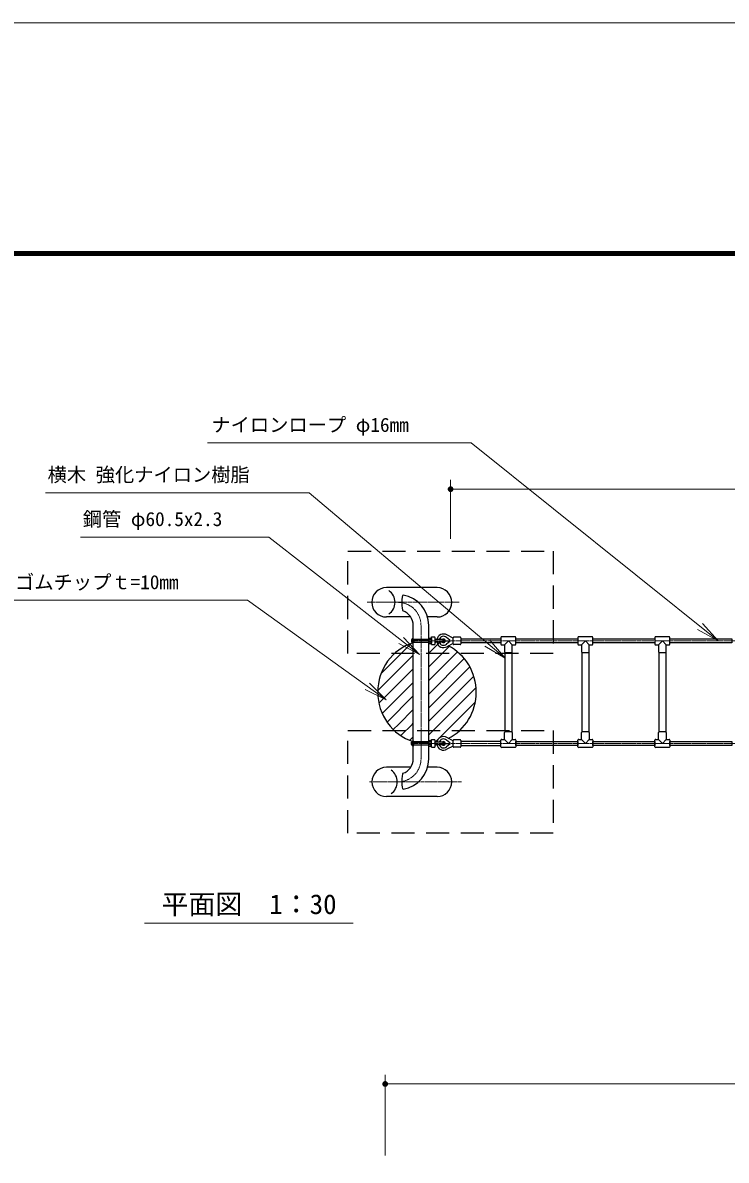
# Model space of a CAD drawing. Units: millimetres at full size, sheet at 1:30; details may follow other scales. Extents: x -600 to 13200, y -450 to 9360.
# Drawn here: x 2604 to 5344, y 4926 to 9360 of the extents above; entities that cross this region are included whole.
import ezdxf
from ezdxf.enums import TextEntityAlignment as Align

# ---------------------------------------------------------------- set-up
doc = ezdxf.new("R2010")
doc.units = ezdxf.units.MM
doc.header["$LTSCALE"] = 30
doc.linetypes.add('USER1', pattern=[0.6, 0.4, -0.05, 0.1, -0.05])
doc.linetypes.add('USER2', pattern=[4.5, 3, -1.5])
for name, color, linetype, lineweight in [('D-BMK\u3000構造物基準線(中心線等)', 2, 'USER1', 13), ('D-STR-DIM\u3000寸法線、寸法値', 7, 'Continuous', 13), ('D-STR-HTXT\u3000旗上げ', 7, 'Continuous', 13), ('D-STR-TXT\u3000文字列', 7, 'Continuous', 13), ('D-STR\u3000構造物外形線', 1, 'Continuous', 25), ('V-nasSTD', 7, 'Continuous', 13)]:
    doc.layers.add(name, color=color, linetype=linetype, lineweight=lineweight)
doc.styles.add('ＭＳ ゴシック', font='')
doc.styles.get('ＭＳ ゴシック').set_extended_font_data('MS Gothic')

# ---------------------------------------------------------------- blocks, each defined once
blk = doc.blocks.new('filled_dot')
at = {"color": 0, "linetype": 'Continuous', "lineweight": -2, "const_width": 1.25}
blk.add_lwpolyline([(-0.625, 0, 1), (0.625, 0, 1)], format="xyb", close=True, dxfattribs=at)
blk = doc.blocks.new('open_arrow')
at = {"color": 0, "linetype": 'Continuous', "lineweight": -2}
blk.add_lwpolyline([(7.5, 1.25), (0, 0), (7.5, -1.25)], dxfattribs=at)

msp = doc.modelspace()

# ---------------------------------------------------------------- linework, layer by layer
at = {"layer": 'D-BMK\u3000構造物基準線(中心線等)'}
for p, q in [((3945.91, 7101), (4304.22, 7101)), ((4155.16, 6491), (4155.16, 7011)), ((7276.71, 6951), (4122.29, 6951)), ((7276.71, 6551), (4122.29, 6551)), ((3954.75, 6401), (4313.06, 6401))]:
    msp.add_line(p, q, dxfattribs=at)
for centre, start, end in [((4065.16, 7011), 0, 90), ((4065.16, 6491), 270, 0)]:
    msp.add_arc(centre, 90, start, end, dxfattribs=at)
at = {"layer": 'D-STR-DIM\u3000寸法線、寸法値'}
for p, q in [((4270.41, 7349), (4270.41, 7578.03)), ((4270.41, 7542.03), (7120.41, 7542.03)), ((4015.69, 4944.9), (4015.69, 5259.75)), ((4015.69, 5223.75), (7381.13, 5223.75))]:
    msp.add_line(p, q, dxfattribs=at)
at = {"layer": 'D-STR-HTXT\u3000旗上げ'}
for points in [[(5312.44, 6951), (4350.06, 7722.26), (4338.06, 7722.26), (3323.84, 7722.26), (3830.95, 7722.26)], [(4149.23, 6897.31), (3562.85, 7354.99), (3550.85, 7354.99), (2829.2, 7354.99), (3190.03, 7354.99)], [(4019.07, 6720.88), (3478.77, 7109.06), (3466.77, 7109.06), (2209.54, 7109.06), (2838.15, 7109.06)]]:
    msp.add_lwpolyline(points, dxfattribs=at)
at = {"layer": 'D-STR-TXT\u3000文字列'}
msp.add_line((3078.54, 5851.03), (3891.27, 5851.03), dxfattribs=at)
at = {"layer": 'D-STR\u3000構造物外形線', "linetype": 'USER2'}
for p, q in [((3870.41, 7301), (4670.41, 7301)), ((3870.41, 6901), (3870.41, 7301)), ((4670.41, 7301), (4670.41, 6901)), ((4670.41, 6901), (3870.41, 6901)), ((3870.41, 6601), (4670.41, 6601)), ((3870.41, 6201), (3870.41, 6601)), ((4670.41, 6601), (4670.41, 6201)), ((4670.41, 6201), (3870.41, 6201))]:
    msp.add_line(p, q, dxfattribs=at)
at = {"layer": 'D-STR\u3000構造物外形線'}
for p, q in [((4217.69, 7158.15), (4020.69, 7158.15)), ((4115.07, 7043.85), (4020.69, 7043.85)), ((4124.91, 6491), (4124.91, 7011)), ((4217.69, 7043.85), (4180.83, 7043.85)), ((4185.41, 6491), (4185.41, 7011)), ((4123.78, 6961.5), (4123.78, 6940.5)), ((4185.41, 6961.95), (4185.41, 6940.05)), ((4185.41, 6961.95), (4194.56, 6961.95)), ((4185.41, 6529), (4185.41, 6961)), ((4195.41, 6960.48), (4194.56, 6961.95)), ((4195.41, 6966), (4207.41, 6966)), ((4195.41, 6936), (4195.41, 6966)), ((4210.41, 6959), (4210.41, 6963)), ((4267.6, 6953.31), (4254.41, 6964.19)), ((4280.41, 6961), (4256.34, 6973.84)), ((4280.41, 6939), (4280.41, 6963)), ((4283.41, 6966), (4307.41, 6966)), ((4310.41, 6963), (4310.41, 6939)), ((4466.41, 6964), (4466.41, 6938)), ((4521.41, 6967), (4469.41, 6967)), ((4524.41, 6938), (4524.41, 6964)), ((4766.41, 6964), (4766.41, 6938)), ((4821.41, 6967), (4769.41, 6967)), ((4824.41, 6938), (4824.41, 6964)), ((5066.41, 6964), (5066.41, 6938)), ((5121.41, 6967), (5069.41, 6967)), ((5124.41, 6938), (5124.41, 6964)), ((4015.39, 6838.55), (4117.16, 6940.33)), ((4118.53, 6955.44), (4118.53, 6946.56)), ((4118.53, 6952.8), (4123.26, 6952.8)), ((4118.53, 6949.2), (4123.26, 6949.2)), ((4124.91, 6957), (4185.41, 6957)), ((4124.91, 6957), (4127.16, 6956.17)), ((4185.41, 6945), (4124.91, 6945)), ((4127.16, 6956.17), (4185.41, 6956.17)), ((4127.16, 6956.17), (4127.16, 6945.82)), ((4194.56, 6956.47), (4185.41, 6956.47)), ((4194.56, 6945.52), (4185.41, 6945.52)), ((4185.41, 6902.51), (4227.12, 6944.22)), ((4185.41, 6940.05), (4194.56, 6940.05)), ((4185.41, 6849.47), (4265.17, 6929.24)), ((4195.41, 6941.52), (4194.56, 6940.05)), ((4195.41, 6960.48), (4195.41, 6941.52)), ((4195.41, 6936), (4207.41, 6936)), ((4210.41, 6943), (4210.41, 6959)), ((4210.41, 6939), (4210.41, 6943)), ((4249.91, 6951), (4268.69, 6951)), ((4267.6, 6948.68), (4254.41, 6937.81)), ((4280.41, 6941), (4256.34, 6928.15)), ((4307.41, 6936), (4283.41, 6936)), ((4310.41, 6959), (4466.41, 6959)), ((4466.41, 6943), (4310.41, 6943)), ((4469.41, 6935), (4480.41, 6935)), ((4480.41, 6935), (4496.41, 6951)), ((4480.41, 6935), (4480.41, 6908)), ((4496.41, 6951), (4510.41, 6935)), ((4510.41, 6935), (4521.41, 6935)), ((4510.41, 6908), (4510.41, 6935)), ((4769.41, 6935), (4780.41, 6935)), ((4780.41, 6935), (4796.41, 6951)), ((4780.41, 6935), (4780.41, 6908)), ((4796.41, 6951), (4810.41, 6935)), ((4810.41, 6935), (4821.41, 6935)), ((4810.41, 6908), (4810.41, 6935)), ((5069.41, 6935), (5080.41, 6935)), ((5080.41, 6935), (5096.41, 6951)), ((5080.41, 6935), (5080.41, 6908)), ((5096.41, 6951), (5110.41, 6935)), ((5110.41, 6935), (5121.41, 6935)), ((5110.41, 6908), (5110.41, 6935)), ((4015.39, 6785.52), (4124.91, 6895.04)), ((4185.41, 6796.44), (4297.04, 6908.07)), ((4185.41, 6743.41), (4323.6, 6881.6)), ((4482.41, 6596.83), (4482.41, 6905.17)), ((4483.41, 6905), (4507.41, 6905)), ((4508.41, 6905.17), (4508.41, 6596.83)), ((4782.41, 6596.83), (4782.41, 6905.17)), ((4783.41, 6905), (4807.41, 6905)), ((4808.41, 6905.17), (4808.41, 6596.83)), ((5082.41, 6596.83), (5082.41, 6905.17)), ((5083.41, 6905), (5107.41, 6905)), ((5108.41, 6905.17), (5108.41, 6596.83)), ((3999.29, 6822.46), (4015.39, 6838.55)), ((4015.39, 6732.49), (4124.91, 6842.01)), ((4185.41, 6690.37), (4345.03, 6850)), ((3986.7, 6756.83), (4015.39, 6785.52)), ((4015.39, 6679.46), (4124.91, 6788.97)), ((4185.41, 6637.34), (4360.87, 6812.8)), ((4227.52, 6626.42), (4369.6, 6768.5)), ((3991.04, 6708.13), (4015.39, 6732.49)), ((4022.97, 6634), (4124.91, 6735.94)), ((4280.56, 6626.42), (4366.84, 6712.7)), ((4003.96, 6668.03), (4015.39, 6679.46)), ((4068.42, 6626.42), (4124.91, 6682.91)), ((4047.25, 6605.25), (4068.42, 6626.42)), ((4076.67, 6581.64), (4121.46, 6626.42)), ((4121.46, 6626.42), (4124.91, 6629.87)), ((4185.41, 6584.31), (4227.52, 6626.42)), ((4207.71, 6553.58), (4280.56, 6626.42)), ((4111.75, 6563.69), (4124.91, 6576.84)), ((4185.41, 6540.05), (4185.41, 6561.95)), ((4185.41, 6561.95), (4194.56, 6561.95)), ((4195.41, 6560.48), (4194.56, 6561.95)), ((4195.41, 6566), (4207.41, 6566)), ((4195.41, 6536), (4195.41, 6566)), ((4210.41, 6559), (4210.41, 6563)), ((4267.6, 6553.31), (4254.41, 6564.19)), ((4280.41, 6561), (4256.34, 6573.84)), ((4280.41, 6539), (4280.41, 6563)), ((4283.41, 6566), (4307.41, 6566)), ((4310.41, 6563), (4310.41, 6539)), ((4466.41, 6538), (4466.41, 6564)), ((4469.41, 6567), (4480.41, 6567)), ((4480.41, 6567), (4480.41, 6594)), ((4480.41, 6567), (4496.41, 6551)), ((4483.41, 6597), (4507.41, 6597)), ((4496.41, 6551), (4510.41, 6567)), ((4510.41, 6594), (4510.41, 6567)), ((4510.41, 6567), (4521.41, 6567)), ((4524.41, 6564), (4524.41, 6538)), ((4766.41, 6538), (4766.41, 6564)), ((4769.41, 6567), (4780.41, 6567)), ((4780.41, 6567), (4780.41, 6594)), ((4780.41, 6567), (4796.41, 6551)), ((4783.41, 6597), (4807.41, 6597)), ((4796.41, 6551), (4810.41, 6567)), ((4810.41, 6594), (4810.41, 6567)), ((4810.41, 6567), (4821.41, 6567)), ((4824.41, 6564), (4824.41, 6538)), ((5066.41, 6538), (5066.41, 6564)), ((5069.41, 6567), (5080.41, 6567)), ((5080.41, 6567), (5080.41, 6594)), ((5080.41, 6567), (5096.41, 6551)), ((5083.41, 6597), (5107.41, 6597)), ((5096.41, 6551), (5110.41, 6567)), ((5110.41, 6594), (5110.41, 6567)), ((5110.41, 6567), (5121.41, 6567)), ((5124.41, 6564), (5124.41, 6538)), ((4118.53, 6546.56), (4118.53, 6555.44)), ((4118.53, 6552.8), (4123.26, 6552.8)), ((4118.53, 6549.2), (4123.26, 6549.2)), ((4123.78, 6540.5), (4123.78, 6561.5)), ((4185.41, 6557), (4124.91, 6557)), ((4124.91, 6545), (4127.16, 6545.82)), ((4124.91, 6545), (4185.41, 6545)), ((4127.16, 6545.82), (4127.16, 6556.17)), ((4127.16, 6545.82), (4185.41, 6545.82)), ((4194.56, 6556.47), (4185.41, 6556.47)), ((4194.56, 6545.52), (4185.41, 6545.52)), ((4185.41, 6540.05), (4194.56, 6540.05)), ((4195.41, 6541.52), (4194.56, 6540.05)), ((4195.41, 6541.52), (4195.41, 6560.48)), ((4195.41, 6536), (4207.41, 6536)), ((4210.41, 6543), (4210.41, 6559)), ((4210.41, 6539), (4210.41, 6543)), ((4249.91, 6551), (4268.69, 6551)), ((4267.6, 6548.68), (4254.41, 6537.81)), ((4280.41, 6541), (4256.34, 6528.15)), ((4307.41, 6536), (4283.41, 6536)), ((4466.41, 6559), (4310.41, 6559)), ((4310.41, 6543), (4466.41, 6543)), ((4521.41, 6535), (4469.41, 6535)), ((4821.41, 6535), (4769.41, 6535)), ((5121.41, 6535), (5069.41, 6535)), ((4115.07, 6458.15), (4020.91, 6458.15)), ((4217.69, 6458.15), (4180.83, 6458.15)), ((4217.69, 6343.85), (4020.91, 6343.85))]:
    msp.add_line(p, q, dxfattribs=at)
for points in [[(4123.78, 6940.5), (4124.91, 6940.5), (4124.91, 6961.5), (4123.78, 6961.5)], [(4118.53, 6955.21), (4122.85, 6955.21), (4123.56, 6951), (4122.85, 6946.79), (4118.53, 6946.79)], [(4124.91, 6945), (4127.16, 6945.82), (4185.41, 6945.82)], [(4118.53, 6546.79), (4122.85, 6546.79), (4123.56, 6551), (4122.85, 6555.21), (4118.53, 6555.21)], [(4123.78, 6561.5), (4124.91, 6561.5), (4124.91, 6540.5), (4123.78, 6540.5)], [(4124.91, 6557), (4127.16, 6556.17), (4185.41, 6556.17)]]:
    msp.add_lwpolyline(points, dxfattribs=at)
for points in [[(4524.41, 6959), (4766.41, 6959), (4766.41, 6943), (4524.41, 6943)], [(4824.41, 6959), (5066.41, 6959), (5066.41, 6943), (4824.41, 6943)], [(5124.41, 6959), (5366.41, 6959), (5366.41, 6943), (5124.41, 6943)], [(4524.41, 6559), (4766.41, 6559), (4766.41, 6543), (4524.41, 6543)], [(4824.41, 6559), (5066.41, 6559), (5066.41, 6543), (4824.41, 6543)], [(5124.41, 6559), (5366.41, 6559), (5366.41, 6543), (5124.41, 6543)]]:
    msp.add_lwpolyline(points, close=True, dxfattribs=at)
for centre, radius, start, end in [((4020.69, 7101), 57.15, 90, 270), ((3998.29, 7101), 55.64, 304.74724, 55.25276), ((4217.69, 7101), 57.15, 270, 90), ((4065.16, 7011), 120.25, 0, 80.24696), ((4065.16, 7011), 59.75, 0, 70.791), ((4129.78, 6951), 12.09, 119.74488, 158.47546), ((4207.41, 6963), 3, 0, 90), ((4242.91, 6951), 26.5, 59.54684, 169.12428), ((4242.91, 6951), 26.5, 59.54684, 169.12428), ((4242.91, 6951), 17.5, 48.91767, 163.39845), ((4283.41, 6963), 3, 90, 180), ((4307.41, 6963), 3, 0, 90), ((4469.41, 6964), 3, 90, 180), ((4521.41, 6964), 3, 0, 90), ((4769.41, 6964), 3, 90, 180), ((4821.41, 6964), 3, 0, 90), ((5069.41, 6964), 3, 90, 180), ((5121.41, 6964), 3, 0, 90), ((4129.78, 6951), 12.09, 201.52454, 240.25512), ((4185.5, 6960.48), 9.91, 336.1351, 0), ((4177.29, 6951), 18.12, 342.41203, 17.58797), ((4185.5, 6941.52), 9.91, 0, 23.8649), ((4207.41, 6939), 3, 270, 0), ((4213.41, 6959), 3, 180, 270), ((4213.41, 6943), 3, 90, 180), ((4242.91, 6951), 26.5, 190.87572, 300.45316), ((4242.91, 6951), 17.5, 196.60155, 311.08233), ((4242.91, 6951), 7, 225.58469, 134.41531), ((4265.69, 6951), 3, 309.50325, 50.49675), ((4283.41, 6939), 3, 180, 270), ((4307.41, 6939), 3, 270, 360), ((4469.41, 6938), 3, 180, 270), ((4521.41, 6938), 3, 270, 360), ((4769.41, 6938), 3, 180, 270), ((4821.41, 6938), 3, 270, 360), ((5069.41, 6938), 3, 180, 270), ((5121.41, 6938), 3, 270, 360), ((4483.41, 6908), 3, 180, 270), ((4507.41, 6908), 3, 270, 360), ((4783.41, 6908), 3, 180, 270), ((4807.41, 6908), 3, 270, 360), ((5083.41, 6908), 3, 180, 270), ((5107.41, 6908), 3, 270, 360), ((4207.41, 6563), 3, 0, 90), ((4242.91, 6551), 26.5, 59.54684, 169.12428), ((4242.91, 6551), 26.5, 59.54684, 169.12428), ((4242.91, 6551), 17.5, 48.91767, 163.39845), ((4283.41, 6563), 3, 90, 180), ((4307.41, 6563), 3, 0, 90), ((4469.41, 6564), 3, 90, 180), ((4483.41, 6594), 3, 90, 180), ((4507.41, 6594), 3, 0, 90), ((4521.41, 6564), 3, 0, 90), ((4769.41, 6564), 3, 90, 180), ((4783.41, 6594), 3, 90, 180), ((4807.41, 6594), 3, 0, 90), ((4821.41, 6564), 3, 0, 90), ((5069.41, 6564), 3, 90, 180), ((5083.41, 6594), 3, 90, 180), ((5107.41, 6594), 3, 0, 90), ((5121.41, 6564), 3, 0, 90), ((4129.78, 6551), 12.09, 119.74488, 158.47546), ((4129.78, 6551), 12.09, 201.52454, 240.25512), ((4185.5, 6560.48), 9.91, 336.1351, 0), ((4177.29, 6551), 18.12, 342.41203, 17.58797), ((4185.5, 6541.52), 9.91, 0, 23.8649), ((4207.41, 6539), 3, 270, 0), ((4213.41, 6559), 3, 180, 270), ((4213.41, 6543), 3, 90, 180), ((4242.91, 6551), 26.5, 190.87572, 300.45316), ((4242.91, 6551), 17.5, 196.60155, 311.08233), ((4242.91, 6551), 7, 225.58469, 134.41531), ((4265.69, 6551), 3, 309.50325, 50.49675), ((4283.41, 6539), 3, 180, 270), ((4307.41, 6539), 3, 270, 360), ((4469.41, 6538), 3, 180, 270), ((4521.41, 6538), 3, 270, 0), ((4769.41, 6538), 3, 180, 270), ((4821.41, 6538), 3, 270, 0), ((5069.41, 6538), 3, 180, 270), ((5121.41, 6538), 3, 270, 0), ((4065.16, 6491), 59.75, 289.209, 0), ((4065.16, 6491), 120.25, 279.75304, 0), ((4020.91, 6401), 57.15, 90, 270), ((4020.91, 6401), 57.15, 90, 270), ((4007.13, 6401), 55.64, 304.74724, 55.25276), ((4217.69, 6401), 57.15, 270, 90)]:
    msp.add_arc(centre, radius, start, end, dxfattribs=at)
for centre, major_axis, ratio, start_param, end_param in [((4085.53, 7098.33), (0, -31.18), 0.176079, 3.1415927, 6.1531283), ((4178.42, 6751), (0, 200), 0.96, 0.2824626, 2.85913), ((4178.42, 6751), (0, 200), 0.96, 3.5858638, 5.8334816), ((4085.53, 6403.66), (0, 31.18), 0.176079, 0.1300571, 3.1415927)]:
    msp.add_ellipse(centre, major_axis=major_axis, ratio=ratio, start_param=start_param, end_param=end_param, dxfattribs=at)
at = {"layer": 'V-nasSTD'}
msp.add_lwpolyline([(-600, -450), (-600, 9360), (13200, 9360), (13200, -450)], close=True, dxfattribs=at)
at = {"layer": 'V-nasSTD', "color": 3, "lineweight": 140}
msp.add_lwpolyline([(450, 450), (450, 8460), (12150, 8460), (12150, 450)], close=True, dxfattribs=at)

# ---------------------------------------------------------------- block references
at = {"layer": 'D-STR-DIM\u3000寸法線、寸法値', "xscale": 9, "yscale": 9}
for p in [(4270.41, 7542.03), (4015.69, 5223.75)]:
    msp.add_blockref('filled_dot', p, dxfattribs=at)
at = {"layer": 'D-STR-HTXT\u3000旗上げ', "xscale": 12, "yscale": 12}
for p, rotation in [((5312.44, 6951), 141.3), ((4149.23, 6897.31), 142), ((4482.41, 6883.49), 139.8), ((4019.07, 6720.88), 144.3)]:
    msp.add_blockref('open_arrow', p, dxfattribs=dict(at, rotation=rotation))

# ---------------------------------------------------------------- texts
at = {"layer": 'D-STR-HTXT\u3000旗上げ', "style": 'ＭＳ ゴシック'}
for s, p in [('ナイロンロープ φ16mm', (3338.68, 7748.9)), ('横木 強化ナイロン樹脂', (2700.59, 7554.6)), ('鋼管 φ60.5x2.3', (2837.61, 7381.62)), ('ステップ ゴムチップｔ=10mm', (2236.53, 7135.7))]:
    msp.add_text(s, height=54.99, dxfattribs=at).set_placement(p, align=Align.BOTTOM_LEFT)
at = {"layer": 'D-STR-TXT\u3000文字列', "style": 'ＭＳ ゴシック'}
msp.add_text('平面図\u30001：30', height=76.98, dxfattribs=at).set_placement((3485.21, 5924.53), align=Align.MIDDLE_CENTER)

# ---------------------------------------------------------------- next in the draw order: wipeouts: each hides what was drawn before it
at = {"color": 7}
for points in [[(4240.91, 6956), (4241.15, 6955.99), (4241.4, 6955.97), (4241.64, 6955.94), (4241.88, 6955.9), (4242.12, 6955.85), (4242.36, 6955.78), (4242.59, 6955.71), (4242.82, 6955.62), (4243.05, 6955.52), (4243.27, 6955.41), (4243.48, 6955.29), (4243.69, 6955.16), (4243.89, 6955.01), (4244.08, 6954.86), (4244.27, 6954.7), (4244.44, 6954.53), (4244.61, 6954.36), (4244.77, 6954.17), (4244.92, 6953.98), (4245.07, 6953.78), (4245.2, 6953.57), (4245.32, 6953.36), (4245.43, 6953.14), (4245.53, 6952.91), (4245.62, 6952.68), (4245.69, 6952.45), (4245.76, 6952.21), (4245.81, 6951.97), (4245.85, 6951.73), (4245.88, 6951.49), (4245.9, 6951.24), (4245.91, 6951), (4245.9, 6950.75), (4245.88, 6950.51), (4245.85, 6950.27), (4245.81, 6950.02), (4245.76, 6949.78), (4245.69, 6949.55), (4245.62, 6949.31), (4245.53, 6949.09), (4245.43, 6948.86), (4245.32, 6948.64), (4245.2, 6948.43), (4245.07, 6948.22), (4244.92, 6948.02), (4244.77, 6947.83), (4244.61, 6947.64), (4244.44, 6947.46), (4244.27, 6947.29), (4244.08, 6947.13), (4243.89, 6946.98), (4243.69, 6946.84), (4243.48, 6946.71), (4243.27, 6946.59), (4243.05, 6946.48), (4242.82, 6946.38), (4242.59, 6946.29), (4242.36, 6946.21), (4242.12, 6946.15), (4241.88, 6946.09), (4241.64, 6946.05), (4241.4, 6946.02), (4241.15, 6946), (4240.91, 6946), (4240.91, 6951)], [(4240.91, 6556), (4241.15, 6555.99), (4241.4, 6555.97), (4241.64, 6555.94), (4241.88, 6555.9), (4242.12, 6555.85), (4242.36, 6555.78), (4242.59, 6555.71), (4242.82, 6555.62), (4243.05, 6555.52), (4243.27, 6555.41), (4243.48, 6555.29), (4243.69, 6555.16), (4243.89, 6555.01), (4244.08, 6554.86), (4244.27, 6554.7), (4244.44, 6554.53), (4244.61, 6554.36), (4244.77, 6554.17), (4244.92, 6553.98), (4245.07, 6553.78), (4245.2, 6553.57), (4245.32, 6553.36), (4245.43, 6553.14), (4245.53, 6552.91), (4245.62, 6552.68), (4245.69, 6552.45), (4245.76, 6552.21), (4245.81, 6551.97), (4245.85, 6551.73), (4245.88, 6551.49), (4245.9, 6551.24), (4245.91, 6551), (4245.9, 6550.75), (4245.88, 6550.51), (4245.85, 6550.27), (4245.81, 6550.02), (4245.76, 6549.78), (4245.69, 6549.55), (4245.62, 6549.31), (4245.53, 6549.09), (4245.43, 6548.86), (4245.32, 6548.64), (4245.2, 6548.43), (4245.07, 6548.22), (4244.92, 6548.02), (4244.77, 6547.83), (4244.61, 6547.64), (4244.44, 6547.46), (4244.27, 6547.29), (4244.08, 6547.13), (4243.89, 6546.98), (4243.69, 6546.84), (4243.48, 6546.71), (4243.27, 6546.59), (4243.05, 6546.48), (4242.82, 6546.38), (4242.59, 6546.29), (4242.36, 6546.21), (4242.12, 6546.15), (4241.88, 6546.09), (4241.64, 6546.05), (4241.4, 6546.02), (4241.15, 6546), (4240.91, 6546), (4240.91, 6551)]]:
    msp.add_wipeout(points, dxfattribs=at)

# ---------------------------------------------------------------- next in the draw order: linework, layer by layer
at = {"layer": 'D-STR-HTXT\u3000旗上げ'}
msp.add_lwpolyline([(4482.41, 6883.49), (3720.12, 7527.96), (3708.12, 7527.96), (2692.09, 7527.96), (3200.11, 7527.96)], dxfattribs=at)
at = {"layer": 'D-STR\u3000構造物外形線'}
for p, q in [((4240.91, 6956), (4213.41, 6956)), ((4240.91, 6956), (4213.41, 6956)), ((4240.91, 6946), (4213.41, 6946)), ((4240.91, 6946), (4213.41, 6946)), ((4240.91, 6556), (4213.41, 6556)), ((4240.91, 6556), (4213.41, 6556)), ((4240.91, 6546), (4213.41, 6546)), ((4240.91, 6546), (4213.41, 6546))]:
    msp.add_line(p, q, dxfattribs=at)
for points in [[(4240.91, 6956), (4241.15, 6955.99), (4241.4, 6955.97), (4241.64, 6955.94), (4241.88, 6955.9), (4242.12, 6955.85), (4242.36, 6955.78), (4242.59, 6955.71), (4242.82, 6955.62), (4243.05, 6955.52), (4243.27, 6955.41), (4243.48, 6955.29), (4243.69, 6955.16), (4243.89, 6955.01), (4244.08, 6954.86), (4244.27, 6954.7), (4244.44, 6954.53), (4244.61, 6954.36), (4244.77, 6954.17), (4244.92, 6953.98), (4245.07, 6953.78), (4245.2, 6953.57), (4245.32, 6953.36), (4245.43, 6953.14), (4245.53, 6952.91), (4245.62, 6952.68), (4245.69, 6952.45), (4245.76, 6952.21), (4245.81, 6951.97), (4245.85, 6951.73), (4245.88, 6951.49), (4245.9, 6951.24), (4245.91, 6951), (4245.9, 6950.75), (4245.88, 6950.51), (4245.85, 6950.27), (4245.81, 6950.02), (4245.76, 6949.78), (4245.69, 6949.55), (4245.62, 6949.31), (4245.53, 6949.09), (4245.43, 6948.86), (4245.32, 6948.64), (4245.2, 6948.43), (4245.07, 6948.22), (4244.92, 6948.02), (4244.77, 6947.83), (4244.61, 6947.64), (4244.44, 6947.46), (4244.27, 6947.29), (4244.08, 6947.13), (4243.89, 6946.98), (4243.69, 6946.84), (4243.48, 6946.71), (4243.27, 6946.59), (4243.05, 6946.48), (4242.82, 6946.38), (4242.59, 6946.29), (4242.36, 6946.21), (4242.12, 6946.15), (4241.88, 6946.09), (4241.64, 6946.05), (4241.4, 6946.02), (4241.15, 6946), (4240.91, 6946), (4240.91, 6951)], [(4240.91, 6556), (4241.15, 6555.99), (4241.4, 6555.97), (4241.64, 6555.94), (4241.88, 6555.9), (4242.12, 6555.85), (4242.36, 6555.78), (4242.59, 6555.71), (4242.82, 6555.62), (4243.05, 6555.52), (4243.27, 6555.41), (4243.48, 6555.29), (4243.69, 6555.16), (4243.89, 6555.01), (4244.08, 6554.86), (4244.27, 6554.7), (4244.44, 6554.53), (4244.61, 6554.36), (4244.77, 6554.17), (4244.92, 6553.98), (4245.07, 6553.78), (4245.2, 6553.57), (4245.32, 6553.36), (4245.43, 6553.14), (4245.53, 6552.91), (4245.62, 6552.68), (4245.69, 6552.45), (4245.76, 6552.21), (4245.81, 6551.97), (4245.85, 6551.73), (4245.88, 6551.49), (4245.9, 6551.24), (4245.91, 6551), (4245.9, 6550.75), (4245.88, 6550.51), (4245.85, 6550.27), (4245.81, 6550.02), (4245.76, 6549.78), (4245.69, 6549.55), (4245.62, 6549.31), (4245.53, 6549.09), (4245.43, 6548.86), (4245.32, 6548.64), (4245.2, 6548.43), (4245.07, 6548.22), (4244.92, 6548.02), (4244.77, 6547.83), (4244.61, 6547.64), (4244.44, 6547.46), (4244.27, 6547.29), (4244.08, 6547.13), (4243.89, 6546.98), (4243.69, 6546.84), (4243.48, 6546.71), (4243.27, 6546.59), (4243.05, 6546.48), (4242.82, 6546.38), (4242.59, 6546.29), (4242.36, 6546.21), (4242.12, 6546.15), (4241.88, 6546.09), (4241.64, 6546.05), (4241.4, 6546.02), (4241.15, 6546), (4240.91, 6546), (4240.91, 6551)]]:
    msp.add_lwpolyline(points, close=True, dxfattribs=at)
for centre in [(4240.91, 6951), (4240.91, 6551)]:
    msp.add_arc(centre, 5, 270, 90, dxfattribs=at)

doc.saveas('drawing.dxf')
